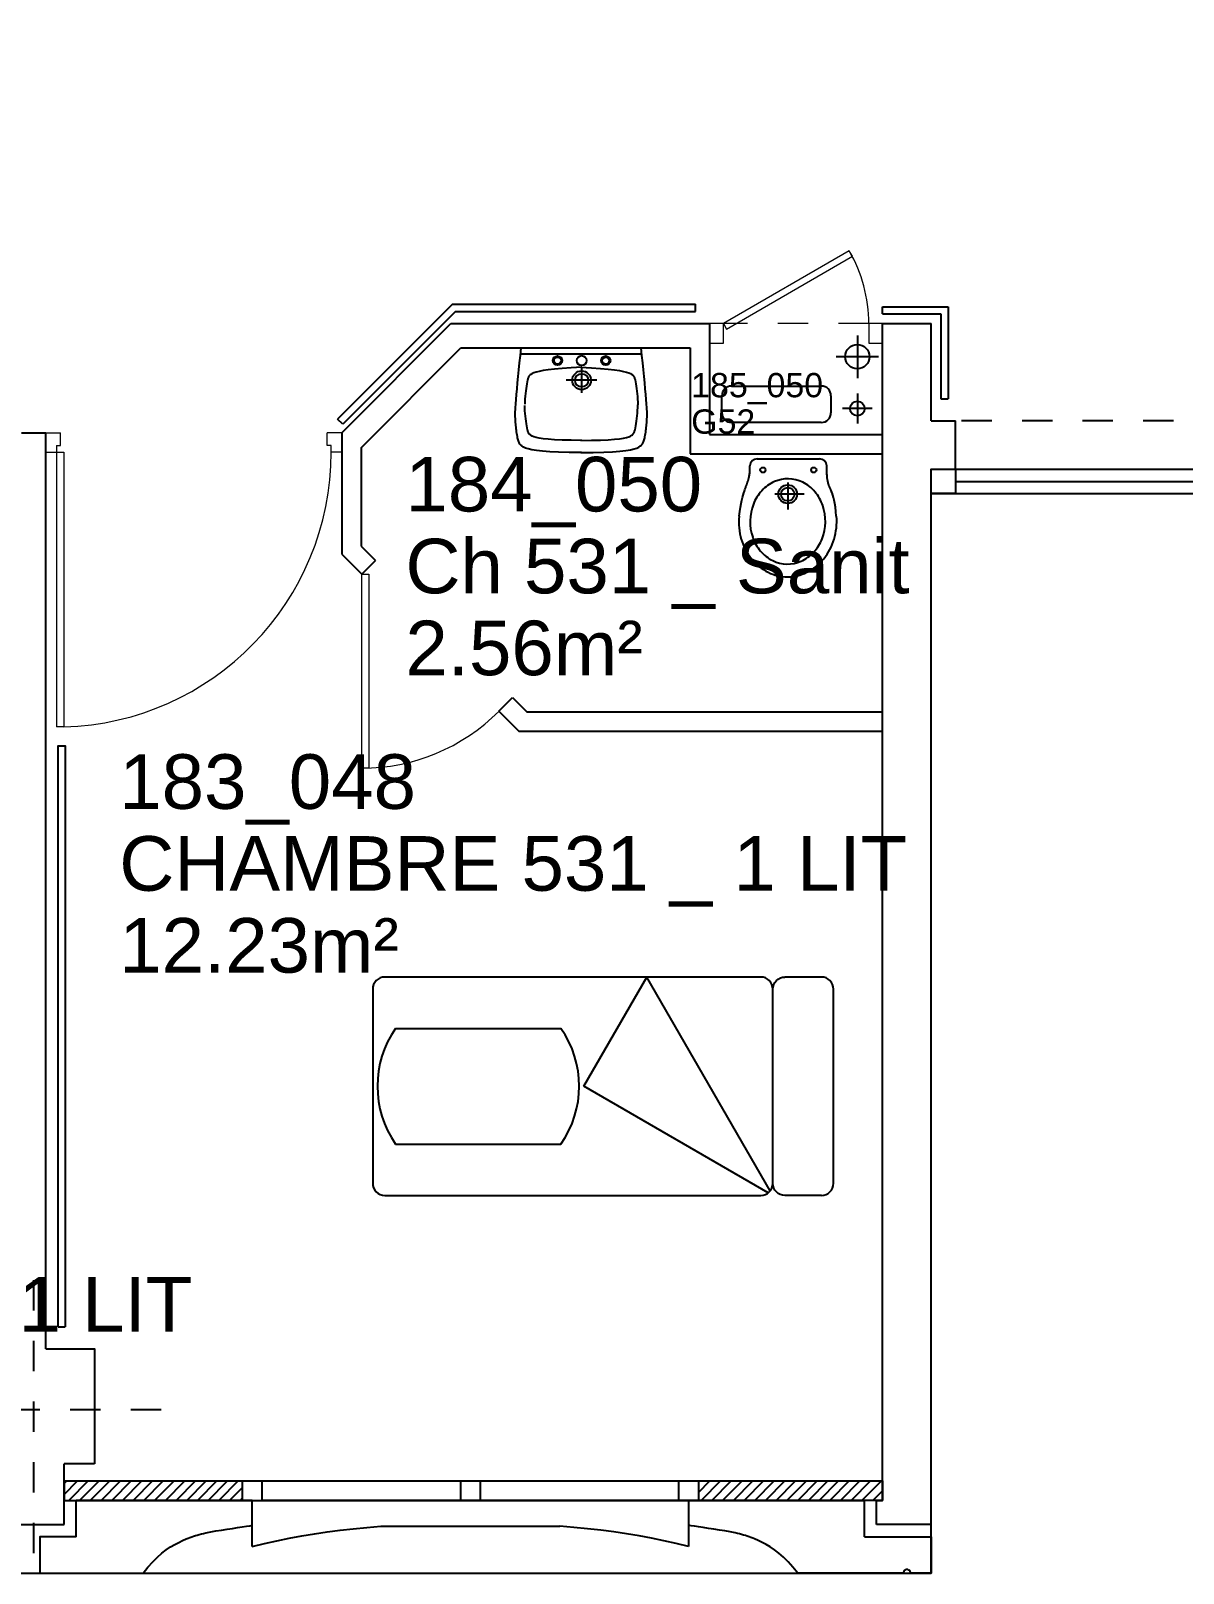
# Model space of a CAD drawing. Header units: metres. Extents: x -5 to 211, y -2 to 116.
# Drawn here: x 181.69 to 186.44, y 45.27 to 51.63 of the extents above; entities that cross this region are included whole.
import ezdxf

# ---------------------------------------------------------------- set-up
doc = ezdxf.new("R2010")
doc.units = ezdxf.units.M
doc.header["$MEASUREMENT"] = 0
doc.linetypes.add('CACHÉ', pattern=[0.25, 0.125, -0.125])
doc.linetypes.add('CONTINU', pattern=[0])
doc.layers.get('0').update_dxf_attribs({"linetype": 'CONTINUOUS'})
for name, color, linetype in [('001 axes', 1, 'CONTINUOUS'), ('003 murs porteurs', 7, 'CONTINUOUS'), ('004 cloisons', 7, 'CONTINUOUS'), ('004 isolation', 7, 'CONTINUOUS'), ('006 sanitaire', 5, 'CONTINUOUS'), ('007 Fenêtre', 7, 'CONTINUOUS'), ('009 main courante', 171, 'CONTINUOUS'), ('400 Lits', 150, 'CONTINUOUS'), ('A_CHASS', 4, 'CONTINUOUS'), ('A_Etiqu_Gaine', 8, 'CONTINUOUS'), ('A_Etiqu_Gaine_code', 8, 'CONTINUOUS'), ('A_Etiqu_Local', 8, 'CONTINUOUS'), ('A_MURS_ALÈG', 7, 'CONTINU'), ('A_MURS_CLOI', 7, 'CONTINUOUS'), ('A_MURS_STRU', 7, 'CONTINU'), ('CONTOUR', 54, 'CONTINUOUS')]:
    doc.layers.add(name, color=color, linetype=linetype)
doc.layers.add('A_PORT', color=8, linetype='CONTINUOUS', lineweight=0)
doc.styles.add('Attribut', font='arial.ttf')

# ---------------------------------------------------------------- blocks, each defined once
blk = doc.blocks.new('A_Etiqu_Local')
at = {"style": 'Attribut', "flags": 1}
for tag, p in [('CODE_HOPITAL', (-0.4463, 1.9645)), ('CODE_SITE', (-0.4463, 1.7395)), ('CODE_BATIMENT', (-0.4463, 1.5145)), ('CODE_SECTEUR', (-0.4463, 1.2895)), ('CODE_ETAGE', (-0.4463, 1.0645)), ('NOM_NORMALISE', (-0.4463, -0.843)), ('SECTEUR_ACTIVITE', (-0.4463, -1.068)), ('SOUS_SECTEUR_ACTIVITE', (-0.4463, -1.293)), ('VOLUME', (-0.4463, -1.518)), ('SERVICE', (-0.4463, -1.743)), ('CODE_UG', (-0.4463, -1.968)), ('CODE_UA', (-0.4463, -2.193)), ('CODE_POLE', (-0.4463, -2.418)), ('OCCUPANT_EXTERNE', (-0.4463, -2.643)), ('DISPONIBILITE', (-0.4463, -2.868)), ('ACCES_HANDICAPES', (-0.4463, -3.093)), ('NATURE_SOL', (-0.4463, -3.318)), ('RISQUE_LABORATOIRE', (-0.4463, -3.543)), ('AMIANTE', (-0.4463, -3.768))]:
    blk.add_attdef(tag, p, '', height=0.15, dxfattribs=at)
at = {"layer": 'A_Etiqu_Local', "style": 'Attribut'}
for tag, p in [('CODE_PIECE', (-0.4437, 0.5281)), ('NOM_USAGE', (-0.4437, 0.1906)), ('SURFACE', (-0.4437, -0.1469))]:
    blk.add_attdef(tag, p, '', height=0.225, dxfattribs=at)
blk = doc.blocks.new('A_Etiqu_Gaine')
at = {"style": 'Attribut', "flags": 1}
for tag, p in [('CODE_HOPITAL', (-0.4323, 0.8651)), ('CODE_SITE', (-0.4323, 0.7151)), ('CODE_BATIMENT', (-0.4323, 0.5651)), ('CODE_SECTEUR', (-0.4323, 0.4151)), ('CODE_ETAGE', (-0.4323, 0.2651)), ('NOM_NORMALISE', (-0.4323, -0.3349)), ('SECTEUR_ACTIVITE', (-0.4323, -0.4849)), ('SOUS_SECTEUR_ACTIVITE', (-0.4323, -0.6349)), ('SURFACE', (-0.4323, -0.7849)), ('CODE_UG', (-0.4323, -0.9349)), ('CODE_POLE', (-0.4323, -1.0849)), ('AMIANTE', (-0.4323, -1.2349))]:
    blk.add_attdef(tag, p, '', height=0.1, dxfattribs=at)
at = {"layer": 'A_Etiqu_Gaine', "style": 'Attribut'}
blk.add_attdef('NOM_USAGE', (-0.4323, -0.1849), '', height=0.1, dxfattribs=at)
at = {"layer": 'A_Etiqu_Gaine_code', "style": 'Attribut'}
blk.add_attdef('CODE_PIECE', (-0.4323, -0.0349), '', height=0.1, dxfattribs=at)
blk = doc.blocks.new('BROCA5-G389')
at = {"layer": '004 cloisons', "color": 1, "linetype": 'Continuous'}
for p, q in [((40.550011, 4.374874), (41.95002, 4.374874)), ((40.550011, 4.324863), (41.95002, 4.324863)), ((40.550011, 4.274876), (42.050018, 4.274868))]:
    blk.add_line(p, q, dxfattribs=at)
at = {"layer": '004 cloisons', "color": 7, "linetype": 'Continuous'}
for points in [[(40.550011, 4.274876), (40.450012, 4.274876), (40.450012, 4.374874), (40.550011, 4.374874)], [(42.050018, 4.274876), (41.95002, 4.274876), (41.95002, 4.374874), (42.050018, 4.374874)]]:
    blk.add_lwpolyline(points, close=True, dxfattribs=at)

msp = doc.modelspace()

# ---------------------------------------------------------------- linework, layer by layer
at = {"layer": '001 axes', "color": 8, "linetype": 'CACHÉ'}
for p, q in [((181.7002, 45.3537), (181.7002, 46.5386)), ((181.1002, 45.9461), (182.3002, 45.9461))]:
    msp.add_line(p, q, dxfattribs=at)
at = {"layer": '003 murs porteurs', "color": 8, "linetype": 'CACHÉ'}
msp.add_line((186.9002, 50.021), (185.5002, 50.021), dxfattribs=at)
at = {"layer": '004 isolation', "color": 8, "linetype": 'Continuous'}
for p, q in [((181.8364, 45.6511), (181.8254, 45.6401)), ((181.8254, 45.5959), (181.8806, 45.6511)), ((181.8254, 45.6511), (181.8254, 45.5711)), ((181.8254, 45.6511), (182.6405, 45.6511)), ((181.9248, 45.6511), (181.8448, 45.5711)), ((181.889, 45.5711), (181.969, 45.6511)), ((182.0132, 45.6511), (181.9332, 45.5711)), ((181.9773, 45.5711), (182.0573, 45.6511)), ((182.1015, 45.6511), (182.0215, 45.5711)), ((182.0657, 45.5711), (182.1457, 45.6511)), ((182.1899, 45.6511), (182.1099, 45.5711)), ((182.1541, 45.5711), (182.2341, 45.6511)), ((182.2783, 45.6511), (182.1983, 45.5711)), ((182.2425, 45.5711), (182.3225, 45.6511)), ((182.3667, 45.6511), (182.2867, 45.5711)), ((182.3309, 45.5711), (182.4109, 45.6511)), ((182.4551, 45.6511), (182.3751, 45.5711)), ((182.4193, 45.5711), (182.4993, 45.6511)), ((182.5435, 45.6511), (182.4635, 45.5711)), ((182.5605, 45.5711), (182.5605, 45.6511)), ((182.6405, 45.6511), (182.6405, 45.5711)), ((184.3605, 45.5711), (184.3605, 45.6511)), ((184.3605, 45.6511), (185.2005, 45.6511)), ((184.4438, 45.6511), (184.4405, 45.6478)), ((184.4405, 45.6037), (184.488, 45.6511)), ((184.4405, 45.6511), (184.4405, 45.5711)), ((184.5322, 45.6511), (184.4522, 45.5711)), ((184.4964, 45.5711), (184.5764, 45.6511)), ((184.6206, 45.6511), (184.5406, 45.5711)), ((184.5848, 45.5711), (184.6648, 45.6511)), ((184.709, 45.6511), (184.629, 45.5711)), ((184.6732, 45.5711), (184.7532, 45.6511)), ((184.7974, 45.6511), (184.7174, 45.5711)), ((184.7616, 45.5711), (184.8416, 45.6511)), ((184.8858, 45.6511), (184.8057, 45.5711)), ((184.85, 45.5711), (184.93, 45.6511)), ((184.9741, 45.6511), (184.8941, 45.5711)), ((184.9383, 45.5711), (185.0184, 45.6511)), ((185.0625, 45.6511), (184.9825, 45.5711)), ((185.0267, 45.5711), (185.1068, 45.6511)), ((185.1509, 45.6511), (185.0709, 45.5711)), ((185.1151, 45.5711), (185.1951, 45.6511)), ((185.2005, 45.5711), (185.2005, 45.6511)), ((182.5077, 45.5711), (182.5605, 45.624)), ((182.5605, 45.5798), (182.5519, 45.5711)), ((185.2005, 45.6123), (185.1593, 45.5711)), ((181.8254, 45.5711), (182.6405, 45.5711)), ((185.2005, 45.5711), (184.3605, 45.5711))]:
    msp.add_line(p, q, dxfattribs=at)
at = {"layer": '006 sanitaire', "color": 8, "linetype": 'Continuous'}
for p, q in [((185.0961, 50.3726), (185.0961, 50.1969)), ((183.7034, 50.2593), (183.7064, 50.2896)), ((183.7064, 50.2896), (183.7095, 50.321)), ((183.7095, 50.321), (184.2048, 50.321)), ((183.7095, 50.2961), (184.2048, 50.2961)), ((184.2079, 50.2896), (184.2048, 50.321)), ((184.211, 50.2593), (184.2079, 50.2896)), ((185.1839, 50.2848), (185.0082, 50.2848)), ((183.6977, 50.2026), (183.7005, 50.2302)), ((183.7005, 50.2302), (183.7034, 50.2593)), ((183.7618, 50.2184), (183.7546, 50.2152)), ((183.7715, 50.2215), (183.7618, 50.2184)), ((183.7843, 50.2245), (183.7715, 50.2215)), ((183.8007, 50.2275), (183.7843, 50.2245)), ((183.8215, 50.2304), (183.8007, 50.2275)), ((183.8471, 50.2333), (183.8215, 50.2304)), ((183.8782, 50.2363), (183.8471, 50.2333)), ((183.9154, 50.2392), (183.8782, 50.2363)), ((183.9594, 50.2422), (183.9154, 50.2392)), ((183.956, 50.2422), (184, 50.2392)), ((183.9592, 50.2385), (183.9592, 50.1364)), ((184, 50.2392), (184.0372, 50.2363)), ((184.0372, 50.2363), (184.0683, 50.2333)), ((184.0683, 50.2333), (184.094, 50.2304)), ((184.094, 50.2304), (184.1147, 50.2275)), ((184.1147, 50.2275), (184.1311, 50.2245)), ((184.1311, 50.2245), (184.1439, 50.2215)), ((184.1439, 50.2215), (184.1536, 50.2184)), ((184.1536, 50.2184), (184.1608, 50.2152)), ((184.2139, 50.2302), (184.211, 50.2593)), ((184.2167, 50.2026), (184.2139, 50.2302)), ((183.6927, 50.152), (183.6951, 50.1765)), ((183.6951, 50.1765), (183.6977, 50.2026)), ((183.7313, 50.1639), (183.7299, 50.154)), ((183.7328, 50.1732), (183.7313, 50.1639)), ((183.7344, 50.1815), (183.7328, 50.1732)), ((183.736, 50.1888), (183.7344, 50.1815)), ((183.7368, 50.1921), (183.736, 50.1888)), ((183.7376, 50.195), (183.7368, 50.1921)), ((183.7385, 50.1977), (183.7376, 50.195)), ((183.7395, 50.2002), (183.7385, 50.1977)), ((183.7406, 50.2025), (183.7395, 50.2002)), ((183.7419, 50.2046), (183.7406, 50.2025)), ((183.7434, 50.2065), (183.7419, 50.2046)), ((183.7451, 50.2084), (183.7434, 50.2065)), ((183.747, 50.2102), (183.7451, 50.2084)), ((183.7492, 50.2119), (183.747, 50.2102)), ((183.7546, 50.2152), (183.7492, 50.2119)), ((184.0224, 50.1875), (183.8959, 50.1875)), ((184.1608, 50.2152), (184.1662, 50.2119)), ((184.1662, 50.2119), (184.1684, 50.2102)), ((184.1684, 50.2102), (184.1704, 50.2084)), ((184.1704, 50.2084), (184.172, 50.2065)), ((184.172, 50.2065), (184.1735, 50.2046)), ((184.1735, 50.2046), (184.1748, 50.2025)), ((184.1748, 50.2025), (184.1759, 50.2002)), ((184.1759, 50.2002), (184.1769, 50.1977)), ((184.1769, 50.1977), (184.1778, 50.195)), ((184.1778, 50.195), (184.1786, 50.1921)), ((184.1786, 50.1921), (184.1795, 50.1888)), ((184.1795, 50.1888), (184.181, 50.1815)), ((184.181, 50.1815), (184.1826, 50.1732)), ((184.1826, 50.1732), (184.1841, 50.1639)), ((184.1841, 50.1639), (184.1855, 50.1539)), ((184.2193, 50.1765), (184.2167, 50.2026)), ((184.2216, 50.152), (184.2193, 50.1765)), ((184.5774, 50.164), (184.9474, 50.164)), ((183.6874, 50.0901), (183.6888, 50.1087)), ((183.6888, 50.1087), (183.6906, 50.1294)), ((183.6906, 50.1294), (183.6927, 50.152)), ((183.725, 50.0993), (183.7247, 50.0886)), ((183.7256, 50.1104), (183.725, 50.0993)), ((183.7265, 50.1215), (183.7256, 50.1104)), ((183.7275, 50.1326), (183.7265, 50.1215)), ((183.7286, 50.1435), (183.7275, 50.1326)), ((183.7299, 50.154), (183.7286, 50.1435)), ((184.1855, 50.1539), (184.1868, 50.1432)), ((184.1868, 50.1432), (184.188, 50.1321)), ((184.188, 50.1321), (184.189, 50.1208)), ((184.189, 50.1208), (184.1898, 50.1092)), ((184.1898, 50.1092), (184.1904, 50.0977)), ((184.1904, 50.0977), (184.1908, 50.0864)), ((184.2238, 50.1294), (184.2216, 50.152)), ((184.2256, 50.1087), (184.2238, 50.1294)), ((184.227, 50.0901), (184.2256, 50.1087)), ((184.5374, 50.054), (184.5374, 50.124)), ((184.9874, 50.124), (184.9874, 50.054)), ((185.0961, 50.1325), (185.0961, 50.0095)), ((183.6854, 50.0472), (183.6855, 50.0533)), ((183.6854, 50.0414), (183.6854, 50.0472)), ((183.6855, 50.0358), (183.6854, 50.0414)), ((183.6855, 50.0533), (183.6856, 50.0597)), ((183.6858, 50.0302), (183.6855, 50.0358)), ((183.6856, 50.0597), (183.6859, 50.0665)), ((183.686, 50.0246), (183.6858, 50.0302)), ((183.6859, 50.0665), (183.6863, 50.0738)), ((183.6863, 50.0738), (183.6874, 50.0901)), ((183.725, 50.0735), (183.7247, 50.0842)), ((183.7256, 50.0624), (183.725, 50.0735)), ((183.7265, 50.0513), (183.7256, 50.0624)), ((183.7275, 50.0402), (183.7265, 50.0513)), ((183.7286, 50.0293), (183.7275, 50.0402)), ((183.7299, 50.0188), (183.7286, 50.0293)), ((184.1855, 50.0189), (184.1868, 50.0296)), ((184.1868, 50.0296), (184.188, 50.0406)), ((184.188, 50.0406), (184.189, 50.052)), ((184.189, 50.052), (184.1898, 50.0635)), ((184.1898, 50.0635), (184.1904, 50.0751)), ((184.1904, 50.0751), (184.1908, 50.0864)), ((184.2281, 50.0738), (184.227, 50.0901)), ((184.2284, 50.0665), (184.2281, 50.0738)), ((184.2283, 50.0246), (184.2286, 50.0302)), ((184.2287, 50.0597), (184.2284, 50.0665)), ((184.2286, 50.0302), (184.2288, 50.0358)), ((184.2289, 50.0533), (184.2287, 50.0597)), ((184.2288, 50.0358), (184.2289, 50.0414)), ((184.229, 50.0472), (184.2289, 50.0533)), ((184.2289, 50.0414), (184.229, 50.0472)), ((185.1576, 50.071), (185.0346, 50.071)), ((183.6864, 50.0189), (183.686, 50.0246)), ((183.6869, 50.0129), (183.6864, 50.0189)), ((183.6874, 50.0068), (183.6869, 50.0129)), ((183.6881, 50.0004), (183.6874, 50.0068)), ((183.6888, 49.9939), (183.6881, 50.0004)), ((183.6895, 49.9873), (183.6888, 49.9939)), ((183.6903, 49.9807), (183.6895, 49.9873)), ((183.6912, 49.9743), (183.6903, 49.9807)), ((183.6921, 49.968), (183.6912, 49.9743)), ((183.6931, 49.962), (183.6921, 49.968)), ((183.7313, 50.0088), (183.7299, 50.0188)), ((183.7328, 49.9996), (183.7313, 50.0088)), ((183.7344, 49.9913), (183.7328, 49.9996)), ((183.736, 49.9839), (183.7344, 49.9913)), ((183.7368, 49.9807), (183.736, 49.9839)), ((183.7376, 49.9778), (183.7368, 49.9807)), ((183.7385, 49.9751), (183.7376, 49.9778)), ((183.7395, 49.9726), (183.7385, 49.9751)), ((183.7406, 49.9703), (183.7395, 49.9726)), ((183.7419, 49.9682), (183.7406, 49.9703)), ((183.7434, 49.9662), (183.7419, 49.9682)), ((183.7451, 49.9644), (183.7434, 49.9662)), ((183.747, 49.9626), (183.7451, 49.9644)), ((184.1684, 49.9626), (184.1704, 49.9644)), ((184.1704, 49.9644), (184.172, 49.9662)), ((184.172, 49.9662), (184.1735, 49.9682)), ((184.1735, 49.9682), (184.1748, 49.9703)), ((184.1748, 49.9703), (184.1759, 49.9726)), ((184.1759, 49.9726), (184.1769, 49.9751)), ((184.1769, 49.9751), (184.1778, 49.9778)), ((184.1778, 49.9778), (184.1786, 49.9807)), ((184.1786, 49.9807), (184.1795, 49.9839)), ((184.1795, 49.9839), (184.181, 49.9913)), ((184.181, 49.9913), (184.1826, 49.9996)), ((184.1826, 49.9996), (184.1841, 50.0089)), ((184.1841, 50.0089), (184.1855, 50.0189)), ((184.2213, 49.962), (184.2223, 49.968)), ((184.2223, 49.968), (184.2232, 49.9743)), ((184.2232, 49.9743), (184.224, 49.9807)), ((184.224, 49.9807), (184.2249, 49.9873)), ((184.2249, 49.9873), (184.2256, 49.9939)), ((184.2256, 49.9939), (184.2263, 50.0004)), ((184.2263, 50.0004), (184.2269, 50.0068)), ((184.2269, 50.0068), (184.2275, 50.0129)), ((184.2275, 50.0129), (184.2279, 50.0189)), ((184.2279, 50.0189), (184.2283, 50.0246)), ((184.9474, 50.014), (184.5774, 50.014)), ((183.6941, 49.9562), (183.6931, 49.962)), ((183.6951, 49.9509), (183.6941, 49.9562)), ((183.6962, 49.9461), (183.6951, 49.9509)), ((183.6973, 49.9416), (183.6962, 49.9461)), ((183.6985, 49.9376), (183.6973, 49.9416)), ((183.6998, 49.9339), (183.6985, 49.9376)), ((183.7013, 49.9306), (183.6998, 49.9339)), ((183.703, 49.9275), (183.7013, 49.9306)), ((183.7049, 49.9246), (183.703, 49.9275)), ((183.7071, 49.922), (183.7049, 49.9246)), ((183.7095, 49.9195), (183.7071, 49.922)), ((183.7122, 49.9171), (183.7095, 49.9195)), ((183.7188, 49.9126), (183.7122, 49.9171)), ((183.7276, 49.9084), (183.7188, 49.9126)), ((183.7391, 49.9045), (183.7276, 49.9084)), ((183.7541, 49.901), (183.7391, 49.9045)), ((183.7492, 49.9609), (183.747, 49.9626)), ((183.7546, 49.9576), (183.7492, 49.9609)), ((183.7735, 49.898), (183.7541, 49.901)), ((183.7618, 49.9545), (183.7546, 49.9576)), ((183.7715, 49.9515), (183.7618, 49.9545)), ((183.7843, 49.9489), (183.7715, 49.9515)), ((183.8007, 49.9465), (183.7843, 49.9489)), ((183.8215, 49.9444), (183.8007, 49.9465)), ((183.8471, 49.9427), (183.8215, 49.9444)), ((183.8782, 49.9414), (183.8471, 49.9427)), ((183.9154, 49.9405), (183.8782, 49.9414)), ((183.9594, 49.9401), (183.9154, 49.9405)), ((183.956, 49.9401), (184, 49.9405)), ((184, 49.9405), (184.0372, 49.9414)), ((184.0372, 49.9414), (184.0683, 49.9427)), ((184.0683, 49.9427), (184.094, 49.9444)), ((184.094, 49.9444), (184.1147, 49.9465)), ((184.1147, 49.9465), (184.1311, 49.9489)), ((184.1311, 49.9489), (184.1439, 49.9515)), ((184.1409, 49.898), (184.1602, 49.901)), ((184.1439, 49.9515), (184.1536, 49.9545)), ((184.1536, 49.9545), (184.1608, 49.9576)), ((184.1602, 49.901), (184.1753, 49.9045)), ((184.1608, 49.9576), (184.1662, 49.9609)), ((184.1662, 49.9609), (184.1684, 49.9626)), ((184.1753, 49.9045), (184.1868, 49.9084)), ((184.1868, 49.9084), (184.1955, 49.9126)), ((184.1955, 49.9126), (184.2021, 49.9171)), ((184.2021, 49.9171), (184.2049, 49.9195)), ((184.2049, 49.9195), (184.2073, 49.922)), ((184.2073, 49.922), (184.2094, 49.9246)), ((184.2094, 49.9246), (184.2113, 49.9275)), ((184.2113, 49.9275), (184.213, 49.9306)), ((184.213, 49.9306), (184.2145, 49.9339)), ((184.2145, 49.9339), (184.2159, 49.9376)), ((184.2159, 49.9376), (184.2171, 49.9416)), ((184.2171, 49.9416), (184.2182, 49.9461)), ((184.2182, 49.9461), (184.2193, 49.9509)), ((184.2193, 49.9509), (184.2203, 49.9562)), ((184.2203, 49.9562), (184.2213, 49.962)), ((183.7978, 49.8953), (183.7735, 49.898)), ((183.8278, 49.8931), (183.7978, 49.8953)), ((183.8642, 49.8913), (183.8278, 49.8931)), ((183.9077, 49.89), (183.8642, 49.8913)), ((183.9592, 49.8893), (183.9077, 49.89)), ((183.9552, 49.8893), (184.0066, 49.89)), ((184.0066, 49.89), (184.0502, 49.8913)), ((184.0502, 49.8913), (184.0866, 49.8931)), ((184.0866, 49.8931), (184.1166, 49.8953)), ((184.1166, 49.8953), (184.1409, 49.898)), ((184.6829, 49.864), (184.9401, 49.864)), ((184.6452, 49.772), (184.6459, 49.7743)), ((184.6459, 49.7743), (184.6466, 49.7765)), ((184.6466, 49.7765), (184.6472, 49.7788)), ((184.6472, 49.7788), (184.6479, 49.7811)), ((184.6479, 49.7811), (184.6485, 49.7834)), ((184.6485, 49.7834), (184.649, 49.7856)), ((184.649, 49.7856), (184.6495, 49.7879)), ((184.6495, 49.7879), (184.6504, 49.7923)), ((184.6504, 49.7923), (184.6511, 49.7967)), ((184.6511, 49.7967), (184.6517, 49.801)), ((184.6517, 49.801), (184.6521, 49.8052)), ((184.6521, 49.8052), (184.6524, 49.8095)), ((184.6524, 49.8095), (184.6526, 49.8138)), ((184.6526, 49.8138), (184.6527, 49.8182)), ((184.6527, 49.8182), (184.6528, 49.8226)), ((184.6528, 49.832), (184.6529, 49.8351)), ((184.6528, 49.8272), (184.6528, 49.832)), ((184.6528, 49.8226), (184.6528, 49.8272)), ((184.9702, 49.832), (184.97, 49.8351)), ((184.9702, 49.8272), (184.9702, 49.832)), ((184.9702, 49.8226), (184.9702, 49.8272)), ((184.9702, 49.8182), (184.9702, 49.8226)), ((184.9703, 49.8138), (184.9702, 49.8182)), ((184.9704, 49.8095), (184.9703, 49.8138)), ((184.9705, 49.8052), (184.9704, 49.8095)), ((184.9707, 49.801), (184.9705, 49.8052)), ((184.971, 49.7967), (184.9707, 49.801)), ((184.9713, 49.7923), (184.971, 49.7967)), ((184.9718, 49.7879), (184.9713, 49.7923)), ((184.972, 49.7856), (184.9718, 49.7879)), ((184.9723, 49.7834), (184.972, 49.7856)), ((184.9726, 49.7811), (184.9723, 49.7834)), ((184.973, 49.7788), (184.9726, 49.7811)), ((184.9733, 49.7765), (184.973, 49.7788)), ((184.9737, 49.7743), (184.9733, 49.7765)), ((184.9742, 49.772), (184.9737, 49.7743)), ((184.6231, 49.7046), (184.6257, 49.7147)), ((184.6257, 49.7147), (184.6282, 49.7235)), ((184.6282, 49.7235), (184.6306, 49.7311)), ((184.6306, 49.7311), (184.6328, 49.7377)), ((184.6328, 49.7377), (184.6349, 49.7434)), ((184.6349, 49.7434), (184.6358, 49.746)), ((184.6358, 49.746), (184.6367, 49.7485)), ((184.6367, 49.7485), (184.6376, 49.7508)), ((184.6376, 49.7508), (184.6384, 49.753)), ((184.6384, 49.753), (184.6392, 49.7552)), ((184.6392, 49.7552), (184.64, 49.7573)), ((184.64, 49.7573), (184.6408, 49.7593)), ((184.6408, 49.7593), (184.6415, 49.7614)), ((184.6415, 49.7614), (184.6423, 49.7634)), ((184.6423, 49.7634), (184.643, 49.7655)), ((184.643, 49.7655), (184.6437, 49.7676)), ((184.6437, 49.7676), (184.6445, 49.7698)), ((184.6445, 49.7698), (184.6452, 49.772)), ((184.8774, 49.7182), (184.7553, 49.7182)), ((184.809, 49.767), (184.809, 49.6547)), ((184.9746, 49.7698), (184.9742, 49.772)), ((184.9751, 49.7676), (184.9746, 49.7698)), ((184.9757, 49.7655), (184.9751, 49.7676)), ((184.9762, 49.7634), (184.9757, 49.7655)), ((184.9768, 49.7614), (184.9762, 49.7634)), ((184.9775, 49.7593), (184.9768, 49.7614)), ((184.9782, 49.7573), (184.9775, 49.7593)), ((184.979, 49.7552), (184.9782, 49.7573)), ((184.9798, 49.753), (184.979, 49.7552)), ((184.9807, 49.7508), (184.9798, 49.753)), ((184.9816, 49.7485), (184.9807, 49.7508)), ((184.9826, 49.746), (184.9816, 49.7485)), ((184.9837, 49.7434), (184.9826, 49.746)), ((184.9862, 49.7377), (184.9837, 49.7434)), ((184.9888, 49.7311), (184.9862, 49.7377)), ((184.9917, 49.7235), (184.9888, 49.7311)), ((184.9946, 49.7147), (184.9917, 49.7235)), ((184.9975, 49.7046), (184.9946, 49.7147)), ((184.6088, 49.6279), (184.6118, 49.6472)), ((184.6118, 49.6472), (184.6147, 49.6644)), ((184.6147, 49.6644), (184.6175, 49.6796)), ((184.6175, 49.6796), (184.6203, 49.6929)), ((184.6203, 49.6929), (184.6231, 49.7046)), ((185.0003, 49.6929), (184.9975, 49.7046)), ((185.003, 49.6796), (185.0003, 49.6929)), ((185.0054, 49.6644), (185.003, 49.6796)), ((185.0075, 49.6472), (185.0054, 49.6644)), ((185.0092, 49.6279), (185.0075, 49.6472))]:
    msp.add_line(p, q, dxfattribs=at)
for centre, radius in [((183.8597, 50.2689), 0.0189), ((183.8597, 50.2689), 0.0144), ((183.9592, 50.2689), 0.0204), ((184.0586, 50.2689), 0.0189), ((184.0586, 50.2689), 0.0144), ((185.0961, 50.2848), 0.05), ((183.9592, 50.1875), 0.0387), ((183.9592, 50.1875), 0.0274), ((185.0961, 50.071), 0.03), ((184.7065, 49.8179), 0.0105), ((184.9165, 49.8179), 0.0105), ((184.809, 49.7182), 0.0383), ((184.809, 49.7182), 0.0276)]:
    msp.add_circle(centre, radius, dxfattribs=at)
for centre, radius, start, end in [((184.5774, 50.124), 0.04, 89.99924, 179.99933), ((184.9474, 50.124), 0.04, 359.99996, 90.00004), ((184.5774, 50.054), 0.04, 179.99924, 269.99933), ((184.9474, 50.054), 0.04, 269.99924, 359.99933), ((184.6829, 49.834), 0.03, 90, 177.81647), ((184.9401, 49.834), 0.03, 2.18353, 90), ((184.8098, 49.644), 0.1377, 63.69095, 113.96131), ((184.8314, 49.6132), 0.1761, 137.36056, 158.7182), ((184.8181, 49.6254), 0.1581, 113.93805, 137.36027), ((184.8008, 49.6257), 0.1581, 40.26793, 63.69014), ((184.787, 49.6141), 0.1761, 18.91066, 40.2683), ((184.8524, 49.605), 0.1986, 158.71824, 198.93095), ((184.7657, 49.6068), 0.1986, 338.71824, 18.89699), ((184.8667, 49.6046), 0.2596, 175.01967, 196.22076), ((184.751, 49.6069), 0.26, 343.30074, 4.46343), ((184.8402, 49.5969), 0.232, 196.21991, 218.66193), ((184.831, 49.5977), 0.1761, 198.91066, 220.2683), ((184.7867, 49.5986), 0.1761, 317.36056, 338.7182), ((184.775, 49.5997), 0.2348, 321.02128, 343.30031), ((184.8173, 49.586), 0.1581, 220.26808, 243.6903), ((184.8, 49.5864), 0.1581, 293.93857, 317.36079), ((184.8206, 49.5812), 0.2069, 218.66279, 243.37745), ((184.808, 49.5561), 0.1787, 243.37703, 270.00001), ((184.8082, 49.5677), 0.1377, 243.69025, 293.92735), ((184.808, 49.5569), 0.1796, 270.00042, 296.51893), ((184.7945, 49.5839), 0.2098, 296.51896, 321.02157)]:
    msp.add_arc(centre, radius, start, end, dxfattribs=at)
at = {"layer": '009 main courante', "color": 8, "linetype": 'Continuous'}
for p, q in [((183.4261, 50.501), (182.9527, 50.0276)), ((183.4261, 50.501), (184.4292, 50.501)), ((184.4292, 50.471), (184.4292, 50.501)), ((185.2002, 50.491), (185.4702, 50.491)), ((185.2002, 50.461), (185.2002, 50.491)), ((185.4702, 50.491), (185.4702, 50.111)), ((183.4386, 50.471), (182.9739, 50.0064)), ((183.4386, 50.471), (184.4292, 50.471)), ((185.2002, 50.461), (185.4402, 50.461)), ((185.4402, 50.461), (185.4402, 50.111)), ((185.4402, 50.111), (185.4702, 50.111)), ((182.9739, 50.0064), (182.9527, 50.0276)), ((181.8001, 46.2861), (181.8301, 46.2861))]:
    msp.add_line(p, q, dxfattribs=at)
msp.add_lwpolyline([(181.8001, 46.2861), (181.8001, 48.6811), (181.8301, 48.6811), (181.8301, 46.2861)], dxfattribs=at)
at = {"layer": '400 Lits', "color": 8, "linetype": 'Continuous'}
for p, q in [((183.9683, 47.278), (184.2281, 47.728)), ((184.7368, 46.8468), (184.2281, 47.728)), ((184.7477, 46.878), (184.7477, 47.678)), ((184.9477, 47.728), (184.7977, 47.728)), ((183.1922, 47.5165), (183.8738, 47.5165)), ((184.7288, 46.8388), (183.9683, 47.278)), ((183.1922, 47.0394), (183.8738, 47.0394)), ((184.9477, 46.828), (184.7977, 46.828))]:
    msp.add_line(p, q, dxfattribs=at)
for points in [[(184.698, 47.728), (183.1477, 47.728, 0.414214), (183.0977, 47.678), (183.0977, 46.878, 0.414214), (183.1477, 46.828), (184.698, 46.828)], [(184.6977, 46.828, 0.414213), (184.7477, 46.878), (184.7477, 47.678, 0.414214), (184.6977, 47.728)], [(184.7977, 46.828, -0.414213), (184.7477, 46.878), (184.7477, 47.678, -0.414214), (184.7977, 47.728)], [(184.9477, 46.828, 0.414213), (184.9977, 46.878), (184.9977, 47.678, 0.414214), (184.9477, 47.728)]]:
    msp.add_lwpolyline(points, format="xyb", dxfattribs=at)
for start, end in [(145.00777, 214.99254), (325.00791, 34.99193)]:
    msp.add_arc((183.533, 47.278), 0.416, start, end, dxfattribs=at)
at = {"layer": 'A_CHASS', "color": 8, "linetype": 'Continuous'}
for p, q in [((182.6405, 45.6511), (184.3605, 45.6511)), ((184.3605, 45.5711), (182.6405, 45.5711))]:
    msp.add_line(p, q, dxfattribs=at)
for points in [[(183.4605, 45.5711), (183.4605, 45.6511)], [(183.5405, 45.6511), (183.5405, 45.5711)]]:
    msp.add_lwpolyline(points, dxfattribs=at)
at = {"layer": 'A_MURS_ALÈG', "color": 8, "ltscale": 200}
for p, q in [((183.1311, 45.4645), (183.8699, 45.4645)), ((182.1505, 45.2711), (184.8505, 45.2711))]:
    msp.add_line(p, q, dxfattribs=at)
for points in [[(182.6005, 45.3811), (182.6005, 45.5711), (184.4005, 45.5711), (184.4005, 45.3811)], [(182.6005, 45.3811), (182.6517, 45.3936), (182.7027, 45.4049), (182.7538, 45.4153), (182.8052, 45.4247), (182.857, 45.4331), (182.9096, 45.4408), (182.9631, 45.4477), (183.0177, 45.4539), (183.0736, 45.4595), (183.1311, 45.4645)], [(184.4005, 45.3811), (184.3494, 45.3936), (184.2984, 45.4049), (184.2473, 45.4153), (184.1959, 45.4247), (184.144, 45.4331), (184.0915, 45.4408), (184.038, 45.4477), (183.9834, 45.4539), (183.9274, 45.4595), (183.8699, 45.4645)]]:
    msp.add_lwpolyline(points, dxfattribs=at)
at = {"layer": 'A_MURS_CLOI', "color": 8, "linetype": 'Continuous'}
for p, q in [((182.9701, 49.971), (183.4201, 50.421)), ((183.4201, 50.421), (184.4865, 50.421)), ((183.0501, 49.9096), (183.4615, 50.321)), ((183.4615, 50.321), (184.4065, 50.321)), ((181.7504, 46.1961), (181.7504, 49.971)), ((182.9701, 49.971), (182.9701, 49.471)), ((183.0501, 49.9096), (183.0501, 49.5041)), ((182.9701, 49.471), (183.0523, 49.3888)), ((183.0501, 49.5041), (183.1088, 49.4454)), ((183.0523, 49.3888), (183.1088, 49.4454)), ((183.618, 48.8232), (183.6745, 48.8797)), ((183.618, 48.8232), (183.7001, 48.741)), ((183.6745, 48.8797), (183.7333, 48.821)), ((183.7333, 48.821), (184.6475, 48.821)), ((183.7001, 48.741), (185.2002, 48.741))]:
    msp.add_line(p, q, dxfattribs=at)
msp.add_lwpolyline([(181.65, 49.971), (181.7504, 49.971)], dxfattribs=at)
msp.add_lwpolyline([(185.5002, 49.721), (185.4002, 49.721), (185.4002, 49.821), (185.5002, 49.821)], close=True, dxfattribs=at)
at = {"layer": 'A_MURS_STRU', "color": 8, "linetype": 'Continuous'}
for p, q in [((184.4865, 50.421), (184.4865, 49.964)), ((185.2002, 50.421), (185.4002, 50.421)), ((185.2002, 45.5711), (185.2002, 50.421)), ((185.4002, 50.021), (185.4002, 50.421)), ((184.4065, 50.321), (184.4065, 49.884)), ((185.4002, 50.021), (185.5002, 50.021)), ((185.5002, 49.821), (185.5002, 50.021)), ((184.4865, 49.964), (185.2002, 49.964)), ((184.4065, 49.884), (185.2002, 49.884)), ((185.4002, 49.821), (185.5002, 49.821)), ((185.4002, 45.4711), (185.4002, 49.821)), ((184.6475, 48.821), (185.2002, 48.821)), ((181.8254, 45.4711), (181.8254, 45.7211)), ((181.9502, 45.7211), (181.8254, 45.7211)), ((181.8754, 45.4211), (181.8754, 45.5711)), ((182.6005, 45.5711), (181.8754, 45.5711)), ((182.6005, 45.4711), (182.6005, 45.5711)), ((184.4005, 45.5711), (185.1256, 45.5711)), ((185.1256, 45.4211), (185.1256, 45.5711)), ((185.1752, 45.5711), (185.2002, 45.5711)), ((185.1752, 45.4711), (185.1752, 45.5711)), ((181.5757, 45.4711), (181.8254, 45.4711)), ((185.4002, 45.4711), (185.1752, 45.4711))]:
    msp.add_line(p, q, dxfattribs=at)
for points in [[(181.7502, 46.1961), (181.9502, 46.1961), (181.9502, 45.7211)], [(182.1505, 45.2711), (182.1709, 45.296), (182.1906, 45.3177), (182.2099, 45.3367), (182.2285, 45.353), (182.2466, 45.367), (182.2641, 45.379), (182.2811, 45.3893), (182.2976, 45.398), (182.3135, 45.4055), (182.3289, 45.4121), (182.3289, 45.4121), (182.3364, 45.4151), (182.3438, 45.418), (182.3513, 45.4207), (182.3588, 45.4233), (182.3665, 45.4258), (182.3743, 45.4281), (182.3825, 45.4304), (182.391, 45.4326), (182.3999, 45.4348), (182.4093, 45.4369), (182.4093, 45.4369), (182.4295, 45.441), (182.4513, 45.4449), (182.474, 45.4487), (182.4968, 45.4523), (182.5192, 45.4557), (182.5404, 45.4588), (182.5598, 45.4616), (182.5768, 45.4642), (182.5906, 45.4664), (182.6006, 45.4683)], [(184.8505, 45.2711), (184.8302, 45.296), (184.8104, 45.3177), (184.7912, 45.3367), (184.7726, 45.353), (184.7545, 45.367), (184.7369, 45.379), (184.7199, 45.3893), (184.7035, 45.398), (184.6876, 45.4055), (184.6722, 45.4121), (184.6722, 45.4121), (184.6647, 45.4151), (184.6572, 45.418), (184.6498, 45.4207), (184.6423, 45.4233), (184.6346, 45.4258), (184.6267, 45.4281), (184.6186, 45.4304), (184.6101, 45.4326), (184.6012, 45.4348), (184.5918, 45.4369), (184.5918, 45.4369), (184.5715, 45.441), (184.5498, 45.4449), (184.5271, 45.4487), (184.5043, 45.4523), (184.4819, 45.4557), (184.4607, 45.4588), (184.4413, 45.4616), (184.4243, 45.4642), (184.4105, 45.4664), (184.4005, 45.4683)], [(181.8754, 45.4211), (181.7255, 45.4211), (181.7255, 45.2711), (182.1505, 45.2711)], [(185.1256, 45.4211), (185.4005, 45.4211), (185.4005, 45.2711), (185.3155, 45.2711)], [(185.2855, 45.2711), (184.8505, 45.2711)]]:
    msp.add_lwpolyline(points, dxfattribs=at)
msp.add_arc((185.3005, 45.2711), 0.015, 359.99998, 180.00001, dxfattribs=at)
at = {"layer": 'A_PORT', "color": 8, "linetype": 'Continuous'}
for p, q in [((185.0629, 50.7209), (184.5435, 50.421)), ((184.5563, 50.3987), (185.0757, 50.6986)), ((185.0757, 50.6986), (185.0629, 50.7209)), ((184.4865, 50.421), (184.4865, 50.341)), ((184.5435, 50.421), (184.4865, 50.421)), ((184.5435, 50.341), (184.5435, 50.421)), ((184.5435, 50.421), (184.5563, 50.3987)), ((185.1432, 50.421), (185.1432, 50.341)), ((185.2002, 50.421), (185.1432, 50.421)), ((185.2002, 50.341), (185.2002, 50.421)), ((184.4865, 50.341), (184.5435, 50.341)), ((185.1432, 50.341), (185.2002, 50.341)), ((181.7504, 49.971), (181.7504, 49.891)), ((181.7504, 49.971), (181.8102, 49.971)), ((181.8102, 49.9188), (181.8102, 49.971)), ((182.9102, 49.9188), (182.9102, 49.971)), ((182.9701, 49.971), (182.9102, 49.971)), ((182.9701, 49.971), (182.9701, 49.891)), ((181.7942, 49.9188), (181.7942, 48.7594)), ((181.7942, 49.9188), (181.8102, 49.9188)), ((182.9262, 49.9188), (182.9102, 49.9188)), ((182.9262, 49.891), (182.9262, 49.9188)), ((181.7504, 49.891), (181.8242, 49.891)), ((181.8242, 49.891), (181.8242, 48.7594)), ((182.9701, 49.891), (182.9262, 49.891)), ((183.0523, 48.5888), (183.0523, 49.3888)), ((183.0523, 49.3888), (183.0823, 49.3888)), ((183.0823, 49.3888), (183.0823, 48.5888)), ((181.8242, 48.7594), (181.7942, 48.7594)), ((183.0823, 48.5888), (183.0523, 48.5888))]:
    msp.add_line(p, q, dxfattribs=at)
at = {"layer": 'A_PORT', "color": 8, "linetype": 'CACHÉ'}
msp.add_line((185.1432, 50.421), (184.5435, 50.421), dxfattribs=at)
at = {"layer": 'A_PORT', "color": 8, "linetype": 'Continuous'}
for centre, radius, start, end in [((184.5435, 50.421), 0.5998, 359.99998, 29.99999), ((181.7942, 49.891), 1.132, 271.51862, 360), ((183.0523, 49.3888), 0.8, 270, 315.00002)]:
    msp.add_arc(centre, radius, start, end, dxfattribs=at)
at = {"layer": 'CONTOUR', "color": 8}
msp.add_lwpolyline([(143.8002, 92.6462), (143.8002, 78.0461), (145.0752, 78.0461), (145.0752, 56.4465), (151.3502, 56.4461), (151.3502, 56.7336), (158.3502, 56.7336), (158.3504, 45.4461), (165.5504, 45.4461), (165.5504, 46.1711), (167.2002, 46.1711), (167.2005, 45.2711), (185.4002, 45.2711), (185.4002, 49.721), (187.2502, 49.721)], dxfattribs=at)

# ---------------------------------------------------------------- block references
at = {"layer": '007 Fenêtre', "color": 8}
msp.add_blockref('BROCA5-G389', (144.9502, 45.4461), dxfattribs=at)
at = {"layer": 'A_Etiqu_Gaine', "color": 8}
ref = msp.add_blockref('A_Etiqu_Gaine', (184.8433, 50.1525), dxfattribs=at)
ref.add_attrib('CODE_PIECE', '185_050', (184.411, 50.1176), dxfattribs={"layer": 'A_Etiqu_Gaine_code', "height": 0.1, "style": 'Attribut'})
ref.add_attrib('NOM_USAGE', 'G52', (184.411, 49.9676), dxfattribs={"height": 0.1, "style": 'Attribut'})
at = {"layer": 'A_Etiqu_Local', "color": 8}
ref = msp.add_blockref('A_Etiqu_Local', (183.6762, 49.1189), dxfattribs=at)
ref.add_attrib('CODE_PIECE', '184_050', (183.2326, 49.647), dxfattribs={"height": 0.225, "style": 'Attribut'})
ref.add_attrib('NOM_USAGE', 'Ch 531 _ Sanit', (183.2326, 49.3095), dxfattribs={"height": 0.225, "style": 'Attribut'})
ref.add_attrib('SURFACE', '2.56m²', (183.2326, 48.972), dxfattribs={"height": 0.225, "style": 'Attribut'})
ref = msp.add_blockref('A_Etiqu_Local', (182.4962, 47.8931), dxfattribs=at)
ref.add_attrib('CODE_PIECE', '183_048', (182.0525, 48.4212), dxfattribs={"height": 0.225, "style": 'Attribut'})
ref.add_attrib('NOM_USAGE', 'CHAMBRE 531 _ 1 LIT', (182.0525, 48.0837), dxfattribs={"height": 0.225, "style": 'Attribut'})
ref.add_attrib('SURFACE', '12.23m²', (182.0525, 47.7462), dxfattribs={"height": 0.225, "style": 'Attribut'})
ref = msp.add_blockref('A_Etiqu_Local', (179.5485, 46.076), dxfattribs=at)
ref.add_attrib('CODE_PIECE', '180_048', (179.1049, 46.6041), dxfattribs={"height": 0.225, "style": 'Attribut'})
ref.add_attrib('NOM_USAGE', 'CHAMBRE 532 _ 1 LIT', (179.1049, 46.2666), dxfattribs={"height": 0.225, "style": 'Attribut'})
ref.add_attrib('SURFACE', '12.38m²', (179.1049, 45.9291), dxfattribs={"height": 0.225, "style": 'Attribut'})

doc.saveas('drawing.dxf')
